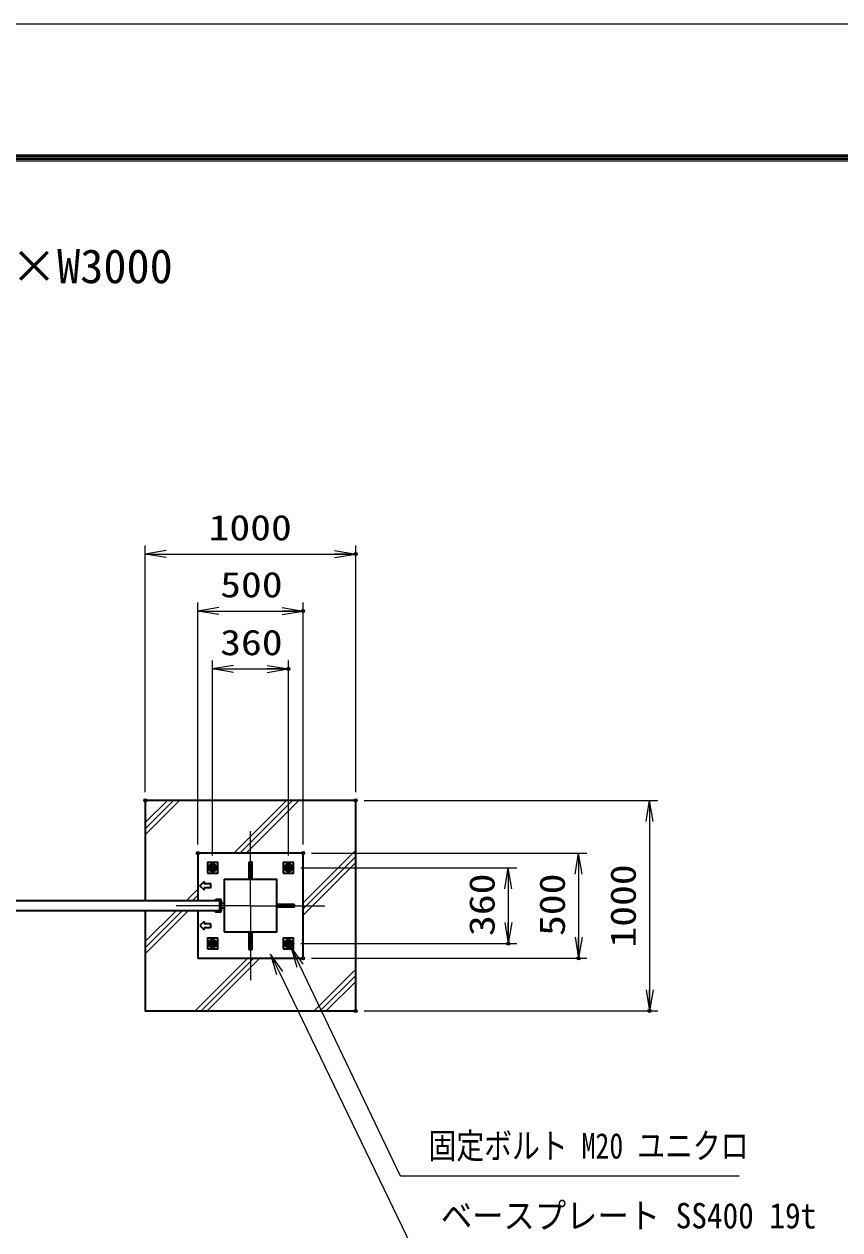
# Model space of a CAD drawing. Units: millimetres at full size. Extents: x -11880 to 11880, y -8400 to 8400.
# Drawn here: x 3463 to 7340, y 2671 to 8400 of the extents above; entities that cross this region are included whole.
import ezdxf
from ezdxf.enums import TextEntityAlignment as Align

# ---------------------------------------------------------------- set-up
doc = ezdxf.new("R2010")
doc.units = ezdxf.units.MM
doc.header["$LTSCALE"] = 30
doc.header["$PDMODE"] = 32
doc.header["$PDSIZE"] = 15
for name, pattern in [('DASHED', [7.5, 6, -1.5]), ('USER1', [9, 6, -0.75, 1.5, -0.75]), ('USER2', [18, 12, -1.5, 3, -1.5])]:
    doc.linetypes.add(name, pattern=pattern)
for name, color, linetype, lineweight in [('0-0_D-TTL', 7, 'Continuous', 18), ('0-1_外形線', 7, 'Continuous', 35), ('0-2_0', 7, 'Continuous', 18), ('0-3_寸法線', 4, 'Continuous', 18), ('0-5_細線', 2, 'Continuous', 35), ('0-6_隠れ線', 140, 'DASHED', 18), ('0-7_軸線', 200, 'USER2', 15), ('0-D_AM_0N', 7, 'Continuous', 50), ('0-E_AM_7N', 6, 'USER1', 18), ('1-2_ハッチング', 253, 'Continuous', 13), ('1-3_AM_4N', 4, 'Continuous', 25)]:
    doc.layers.add(name, color=color, linetype=linetype, lineweight=lineweight)
doc.layers.add('0-4_Defpoints', color=7, linetype='Continuous')
doc.layers.add('0-9_文字3', color=254, linetype='Continuous')
doc.styles.add('ＭＳ ゴシック', font='')
doc.styles.get('ＭＳ ゴシック').set_extended_font_data('MS Gothic')

# ---------------------------------------------------------------- blocks, each defined once
blk = doc.blocks.new('_Open')
at = {"layer": '0-2_0', "color": 4}
blk.add_line((-30, 5), (0, 0), dxfattribs=at)
blk.add_lwpolyline([(-30, -5), (0, 0), (-30, 0)], dxfattribs=at)
blk = doc.blocks.new('S257')
at = {"layer": '0-3_寸法線'}
for points in [[(8355478.8, 81944042.3), (8307186, 81944042.3), (8292864.4, 81974055.9), (8291572.4, 81976763.5)], [(8293315.7, 81974271.3), (8291572.4, 81976763.5), (8292413.1, 81973840.6)]]:
    blk.add_lwpolyline(points, dxfattribs=at)
at = {"layer": '0-3_寸法線', "color": 254, "style": 'ＭＳ ゴシック', "width": 0.8}
blk.add_text('固定ボルト M20 ユニクロ', height=3637, dxfattribs=at).set_placement((8311195, 81945442.9), align=Align.BOTTOM_LEFT)
blk = doc.blocks.new('S258')
at = {"layer": '0-3_寸法線'}
for points in [[(8362722, 81934085.3), (8308755.6, 81934085.3), (8289971.8, 81972992.2), (8288667.5, 81975693.9)], [(8290422.1, 81973209.6), (8288667.5, 81975693.9), (8289521.5, 81972774.8)]]:
    blk.add_lwpolyline(points, dxfattribs=at)
at = {"layer": '0-3_寸法線', "color": 254, "style": 'ＭＳ ゴシック', "width": 0.9}
blk.add_text('ベースプレート SS400 19t', height=3637, dxfattribs=at).set_placement((8312955.6, 81935485.8), align=Align.BOTTOM_LEFT)
blk = doc.blocks.new('U266')
at = {"layer": '0-D_AM_0N'}
blk.add_lwpolyline([(8279959.9, 81987718.6), (8280409.9, 81987458.8), (8280859.9, 81987718.6), (8280859.9, 81988238.2), (8280409.9, 81988498), (8279959.9, 81988238.2)], close=True, dxfattribs=at)
for radius in [450, 259.4]:
    blk.add_circle((8280409.9, 81987978.4), radius, dxfattribs=at)
at = {"layer": '0-E_AM_7N'}
for p, q in [((8279838.3, 81987978.4), (8280981.5, 81987978.4)), ((8280409.9, 81988550), (8280409.9, 81987406.8))]:
    blk.add_line(p, q, dxfattribs=at)
at = {"layer": '1-3_AM_4N'}
blk.add_arc((8280409.9, 81987978.4), 300, 260, 170, dxfattribs=at)
blk = doc.blocks.new('U267')
at = {"layer": '0-D_AM_0N'}
blk.add_lwpolyline([(8290759.9, 81987718.6), (8291209.9, 81987458.8), (8291659.9, 81987718.6), (8291659.9, 81988238.2), (8291209.9, 81988498), (8290759.9, 81988238.2)], close=True, dxfattribs=at)
for radius in [450, 259.4]:
    blk.add_circle((8291209.9, 81987978.4), radius, dxfattribs=at)
at = {"layer": '0-E_AM_7N'}
for p, q in [((8290638.3, 81987978.4), (8291781.5, 81987978.4)), ((8291209.9, 81988550), (8291209.9, 81987406.8))]:
    blk.add_line(p, q, dxfattribs=at)
at = {"layer": '1-3_AM_4N'}
blk.add_arc((8291209.9, 81987978.4), 300, 260, 170, dxfattribs=at)
blk = doc.blocks.new('U268')
at = {"layer": '0-D_AM_0N'}
blk.add_lwpolyline([(8290759.9, 81976918.6), (8291209.9, 81976658.8), (8291659.9, 81976918.6), (8291659.9, 81977438.2), (8291209.9, 81977698), (8290759.9, 81977438.2)], close=True, dxfattribs=at)
for radius in [450, 259.4]:
    blk.add_circle((8291209.9, 81977178.4), radius, dxfattribs=at)
at = {"layer": '0-E_AM_7N'}
for p, q in [((8291209.9, 81977750), (8291209.9, 81976606.8)), ((8290638.3, 81977178.4), (8291781.5, 81977178.4))]:
    blk.add_line(p, q, dxfattribs=at)
at = {"layer": '1-3_AM_4N'}
blk.add_arc((8291209.9, 81977178.4), 300, 260, 170, dxfattribs=at)
blk = doc.blocks.new('U269')
at = {"layer": '0-D_AM_0N'}
blk.add_lwpolyline([(8279959.9, 81976918.6), (8280409.9, 81976658.8), (8280859.9, 81976918.6), (8280859.9, 81977438.2), (8280409.9, 81977698), (8279959.9, 81977438.2)], close=True, dxfattribs=at)
for radius in [450, 259.4]:
    blk.add_circle((8280409.9, 81977178.4), radius, dxfattribs=at)
at = {"layer": '0-E_AM_7N'}
for p, q in [((8280409.9, 81977750), (8280409.9, 81976606.8)), ((8279838.3, 81977178.4), (8280981.5, 81977178.4))]:
    blk.add_line(p, q, dxfattribs=at)
at = {"layer": '1-3_AM_4N'}
blk.add_arc((8280409.9, 81977178.4), 300, 260, 170, dxfattribs=at)

msp = doc.modelspace()

# ---------------------------------------------------------------- linework, layer by layer
at = {"layer": '0-0_D-TTL'}
for points in [[(-11880, -8400), (11880, -8400), (11880, 8400), (-11880, 8400)], [(-11211.69, 7779.43), (11020.88, 7779.43), (11020.88, -7777.71), (-11211.69, -7777.71)], [(-11204.62, 7772.36), (11013.81, 7772.36), (11013.81, -7770.64), (-11204.62, -7770.64)], [(-11197.55, 7765.29), (11006.74, 7765.29), (11006.74, -7763.57), (-11197.55, -7763.57)], [(-11190.47, 7758.21), (10999.67, 7758.21), (10999.67, -7756.5), (-11190.47, -7756.5)], [(-11183.4, 7751.14), (10992.6, 7751.14), (10992.6, -7749.43), (-11183.4, -7749.43)]]:
    msp.add_lwpolyline(points, close=True, dxfattribs=at)
at = {"layer": '0-1_外形線'}
for p, q in [((4288.88, 4461.26), (4288.88, 4236.26)), ((4788.88, 4461.26), (4288.88, 4461.26)), ((4788.88, 3961.26), (4788.88, 4461.26)), ((4373.88, 4242.26), (4393.88, 4242.26)), ((4288.88, 4186.26), (4288.88, 3961.26)), ((4393.88, 4186.26), (4393.88, 4236.26)), ((4399.88, 4236.26), (4399.88, 4186.26)), ((4399.88, 4223.76), (4413.88, 4223.76)), ((4413.88, 4198.76), (4399.88, 4198.76)), ((4288.88, 3961.26), (4788.88, 3961.26))]:
    msp.add_line(p, q, dxfattribs=at)
for points in [[(4038.88, 4186.26), (4038.88, 3711.26), (5038.88, 3711.26), (5038.88, 4711.26), (4038.88, 4711.26), (4038.88, 4236.26)], [(4393.88, 4236.26), (4373.88, 4236.26), (4373.88, 4242.26)], [(4393.88, 4180.26), (4373.88, 4180.26), (4373.88, 4186.26), (4393.88, 4186.26)]]:
    msp.add_lwpolyline(points, dxfattribs=at)
for points in [[(4333.88, 4366.26), (4383.88, 4366.26), (4383.88, 4416.26), (4333.88, 4416.26)], [(4693.88, 4366.26), (4743.88, 4366.26), (4743.88, 4416.26), (4693.88, 4416.26)], [(4413.88, 4086.26), (4663.88, 4086.26), (4663.88, 4336.26), (4413.88, 4336.26)], [(1393.88, 4236.26), (4393.88, 4236.26), (4393.88, 4186.26), (1393.88, 4186.26)], [(4333.88, 4006.26), (4383.88, 4006.26), (4383.88, 4056.26), (4333.88, 4056.26)], [(4693.88, 4006.26), (4743.88, 4006.26), (4743.88, 4056.26), (4693.88, 4056.26)]]:
    msp.add_lwpolyline(points, close=True, dxfattribs=at)
for centre, start, end in [((4393.88, 4236.26), 0, 90), ((4393.88, 4186.26), 270, 0)]:
    msp.add_arc(centre, 6, start, end, dxfattribs=at)
at = {"layer": '0-3_寸法線'}
for p, q in [((4038.88, 4751.26), (4038.88, 5922.2)), ((5038.88, 4751.26), (5038.88, 5922.2)), ((4038.88, 5882.2), (5038.88, 5882.2)), ((4288.88, 4501.26), (4288.88, 5651.26)), ((4788.88, 4501.26), (4788.88, 5651.26)), ((4288.88, 5611.26), (4788.88, 5611.26)), ((4358.88, 4450.32), (4358.88, 5376.35)), ((4358.88, 5336.35), (4718.88, 5336.35)), ((4718.88, 4450.32), (4718.88, 5376.35)), ((5078.88, 4711.26), (6475.22, 4711.26)), ((6435.22, 4711.26), (6435.22, 3711.26)), ((4828.88, 4461.26), (6138.09, 4461.26)), ((6098.09, 4461.26), (6098.09, 3961.26)), ((4777.93, 4391.26), (5804.23, 4391.26)), ((5764.23, 4391.26), (5764.23, 4031.26)), ((4777.93, 4031.26), (5804.23, 4031.26)), ((4828.88, 3961.26), (6138.09, 3961.26)), ((5078.88, 3711.26), (6475.22, 3711.26))]:
    msp.add_line(p, q, dxfattribs=at)
at = {"layer": '0-4_Defpoints'}
for p in [(5038.88, 5882.2), (4788.88, 5611.26), (4718.88, 5336.35), (4038.88, 4711.26), (5038.88, 4711.26), (5038.88, 4711.26), (4288.88, 4461.26), (4358.88, 4410.32), (4718.88, 4410.32), (4788.88, 4461.26), (4788.88, 4461.26), (4737.93, 4391.26), (4737.93, 4031.26), (5764.23, 4031.26), (4788.88, 3961.26), (6098.09, 3961.26), (5038.88, 3711.26), (6435.22, 3711.26)]:
    msp.add_point(p, dxfattribs=at)
at = {"layer": '0-5_細線'}
for p, q in [((4532.88, 4419.16), (4544.88, 4419.16)), ((4399.88, 4227.76), (4403.88, 4223.76)), ((4403.88, 4198.76), (4399.88, 4194.76)), ((4746.78, 4217.26), (4746.78, 4205.26)), ((4318.88, 4136.26), (4298.88, 4116.26)), ((4318.88, 4136.26), (4318.88, 4126.26)), ((4318.88, 4126.26), (4348.88, 4126.26)), ((4348.88, 4126.26), (4348.88, 4106.26)), ((4298.88, 4116.26), (4318.88, 4096.26)), ((4348.88, 4106.26), (4318.88, 4106.26)), ((4318.88, 4096.26), (4318.88, 4106.26)), ((4532.88, 4003.36), (4544.88, 4003.36))]:
    msp.add_line(p, q, dxfattribs=at)
for points in [[(4532.88, 4419.16), (4544.88, 4419.16), (4544.88, 4336.26), (4532.88, 4336.26)], [(4663.88, 4205.26), (4746.78, 4205.26), (4746.78, 4217.26), (4663.88, 4217.26)], [(4532.88, 4086.26), (4544.88, 4086.26), (4544.88, 4003.36), (4532.88, 4003.36)]]:
    msp.add_lwpolyline(points, close=True, dxfattribs=at)
for points in [[(4318.88, 4326.26), (4298.88, 4306.26), (4318.88, 4286.26), (4318.88, 4296.26)], [(4318.88, 4326.26), (4318.88, 4316.26), (4348.88, 4316.26), (4348.88, 4296.26), (4318.88, 4296.26)]]:
    msp.add_lwpolyline(points, dxfattribs=at)
at = {"layer": '0-6_隠れ線'}
for centre in [(4358.88, 4391.26), (4718.88, 4391.26), (4358.88, 4031.26), (4718.88, 4031.26)]:
    msp.add_circle(centre, 20, dxfattribs=at)
at = {"layer": '0-7_軸線'}
for q in [(4538.88, 4564.82), (4185.32, 4211.26), (4892.43, 4211.26), (4538.88, 3857.71)]:
    msp.add_line((4538.88, 4211.26), q, dxfattribs=at)
at = {"layer": '1-2_ハッチング'}
for p, q in [((4038.88, 4605.91), (4144.23, 4711.26)), ((4038.88, 4576.91), (4173.23, 4711.26)), ((4038.88, 4547.91), (4202.23, 4711.26)), ((4459.92, 4461.26), (4709.92, 4711.26)), ((4488.92, 4461.26), (4738.92, 4711.26)), ((4517.92, 4461.26), (4767.92, 4711.26)), ((4788.88, 4224.54), (5038.88, 4474.54)), ((4788.88, 4195.54), (5038.88, 4445.54)), ((4788.88, 4166.54), (5038.88, 4416.54)), ((4234.92, 4236.26), (4288.88, 4290.22)), ((4263.92, 4236.26), (4288.88, 4261.22)), ((4038.88, 4040.22), (4184.92, 4186.26)), ((4038.88, 4011.22), (4213.92, 4186.26)), ((4038.88, 3982.22), (4242.92, 4186.26)), ((4275.6, 3711.26), (4525.6, 3961.26)), ((4304.6, 3711.26), (4554.6, 3961.26)), ((4333.6, 3711.26), (4583.6, 3961.26)), ((4841.29, 3711.26), (5038.88, 3908.85)), ((4870.29, 3711.26), (5038.88, 3879.85)), ((4899.29, 3711.26), (5038.88, 3850.85))]:
    msp.add_line(p, q, dxfattribs=at)

# ---------------------------------------------------------------- block references
at = {"layer": '0-3_寸法線', "xscale": 3.333333, "yscale": 3.333333}
for p, rotation in [((4038.88, 5882.2), 180), ((4288.88, 5611.26), 180), ((4358.88, 5336.35), 180), ((6435.22, 4711.26), 90), ((6098.09, 4461.26), 90), ((5764.23, 4391.26), 90), ((5764.23, 4031.26), 270), ((6098.09, 3961.26), 270), ((6435.22, 3711.26), 270)]:
    msp.add_blockref('_Open', p, dxfattribs=dict(at, rotation=rotation))
at = {"layer": '0-3_寸法線'}
for name, p, xscale, yscale in [('_Open', (5038.88, 5882.2), 3.333333, 3.333333), ('_Open', (4788.88, 5611.26), 3.333333, 3.333333), ('_Open', (4718.88, 5336.35), 3.333333, 3.333333), ('S257', (-271654.79, -2728541.35), 0.03333333, 0.03333333), ('S258', (-271654.79, -2728541.35), 0.03333333, 0.03333333)]:
    msp.add_blockref(name, p, dxfattribs=dict(at, xscale=xscale, yscale=yscale))
at = {"layer": '0-D_AM_0N', "xscale": 0.03333333, "yscale": 0.03333333}
for name in ['U266', 'U267', 'U269', 'U268']:
    msp.add_blockref(name, (-271654.79, -2728541.35), dxfattribs=at)

# ---------------------------------------------------------------- texts
at = {"layer": '0-3_寸法線', "color": 254, "style": 'ＭＳ ゴシック', "width": 1.2}
for s, p in [('1000', (4339.68, 5910.88)), ('500', (4394.88, 5639.95)), ('360', (4394.88, 5365.03))]:
    msp.add_text(s, height=121.2, dxfattribs=at).set_placement(p, align=Align.BOTTOM_LEFT)
for s, p in [('1000', (6406.53, 4012.06)), ('360', (5735.54, 4067.26)), ('500', (6069.4, 4067.26))]:
    msp.add_text(s, height=121.2, rotation=90, dxfattribs=at).set_placement(p, align=Align.BOTTOM_LEFT)
at = {"layer": '0-9_文字3', "style": 'ＭＳ ゴシック'}
msp.add_text('TKK-G（片開） H1200×W3000', height=161.6, dxfattribs=at).set_placement((1309.15, 7120.58), align=Align.BOTTOM_LEFT)

doc.saveas('drawing.dxf')
